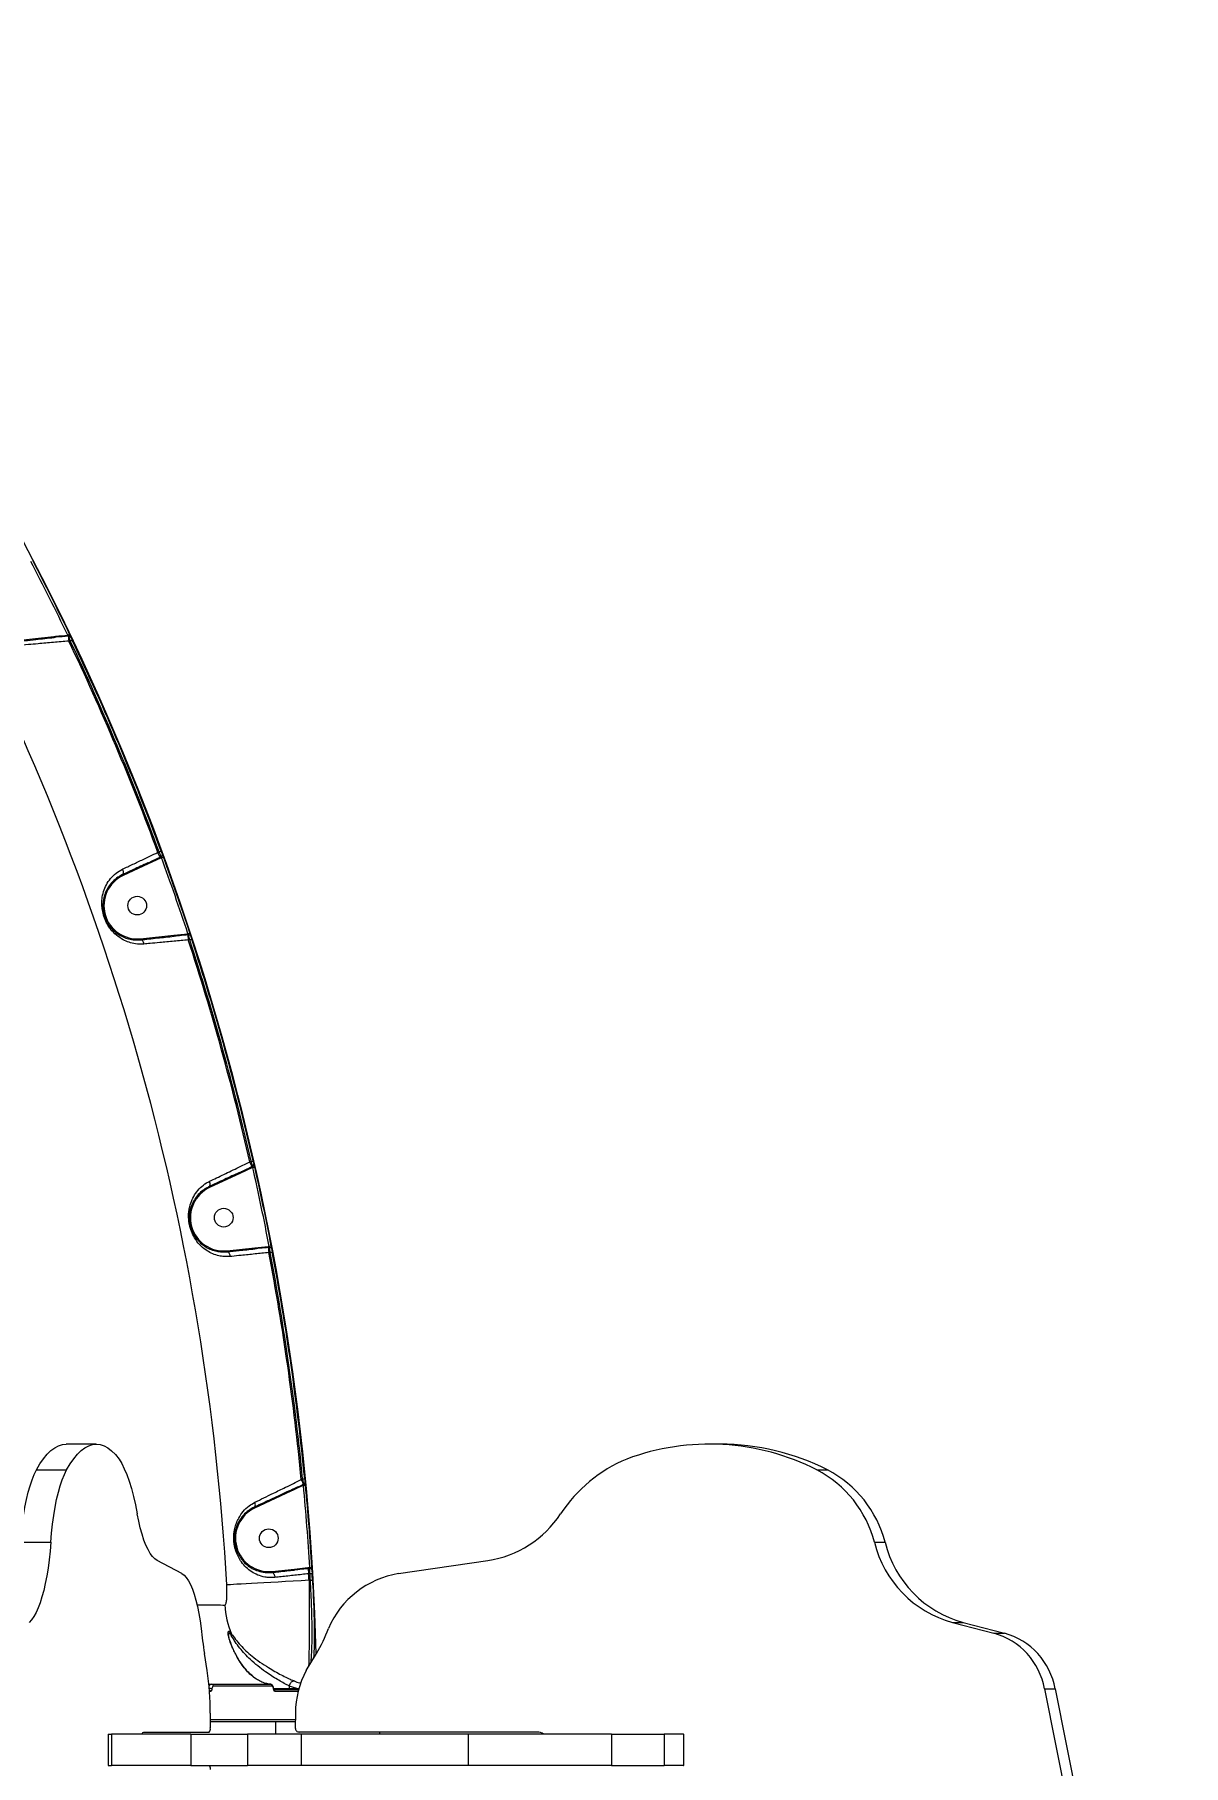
# Model space of a CAD drawing. Header units: millimetres. Extents: x -10374 to 11119, y -8221 to 9433.
# Drawn here: x 5783 to 6336, y 1987 to 2819 of the extents above; entities that cross this region are included whole.
import ezdxf

# ---------------------------------------------------------------- set-up
doc = ezdxf.new("R2010")
doc.units = ezdxf.units.MM
for name, color, linetype in [('DIKOM_ОБЪЕКТ', 7, 'Continuous'), ('DIKOM_РАЗМЕР_ЗОНА', 7, 'Continuous'), ('DIKOM_РАЗМЕР_ОБЪЕКТА', 7, 'Continuous')]:
    doc.layers.add(name, color=color, linetype=linetype)
doc.styles.add('style1', font='arial.ttf', dxfattribs={"width": 0.8})
doc.dimstyles.new('1-50', dxfattribs={"dimtxt": 300, "dimasz": 200, "dimexe": 100, "dimexo": 0, "dimgap": 100, "dimtad": 0, "dimdec": 0, "dimtxsty": 'style1', "dimcen": 0, "dimclrd": 7, "dimclre": 7, "dimadec": 1, "dimazin": 2, "dimtfac": 1, "dimtdec": 0, "dimtmove": 1, "dimatfit": 3, "dimfxl": 0, "dimlwd": 25, "dimlwe": 18, "dimarcsym": 0})

# ---------------------------------------------------------------- blocks, each defined once
blk = doc.blocks.new('*D15')
at = {"layer": 'Defpoints', "color": 0, "transparency": 16777216}
for p in [(-5227.87, 8308.78), (9119.43, -1150.4), (-5227.87, -1991.82)]:
    blk.add_point(p, dxfattribs=at)
at = {"layer": 'DIKOM_РАЗМЕР_ОБЪЕКТА', "color": 7, "lineweight": 18, "transparency": 16777216}
for p, q in [((-5227.87, -1991.82), (-5227.87, 8408.78)), ((9119.43, -1150.4), (9119.43, 8408.78))]:
    blk.add_line(p, q, dxfattribs=at)
at = {"layer": 'DIKOM_РАЗМЕР_ОБЪЕКТА', "color": 7, "lineweight": 25, "transparency": 16777216}
for p, q in [((-5027.87, 8308.78), (187.44, 8308.78)), ((8919.43, 8308.78), (1267.22, 8308.78))]:
    blk.add_line(p, q, dxfattribs=at)
at = {"layer": 'DIKOM_РАЗМЕР_ОБЪЕКТА', "color": 7, "transparency": 16777216}
for points in [[(-5027.87, 8342.11), (-5027.87, 8275.44), (-5227.87, 8308.78)], [(8919.43, 8342.11), (8919.43, 8275.44), (9119.43, 8308.78)]]:
    blk.add_solid(points, dxfattribs=at)
at = {"layer": 'DIKOM_РАЗМЕР_ОБЪЕКТА', "color": 0, "transparency": 16777216, "insert": (727.33, 8308.78), "char_height": 300, "attachment_point": 5, "style": 'style1'}
blk.add_mtext('14350', dxfattribs=at)
blk = doc.blocks.new('*D14')
at = {"layer": 'Defpoints', "color": 0, "transparency": 16777216}
for p in [(-7515.85, 9236.32), (11119.43, -1423.4), (-7515.85, -2401.58)]:
    blk.add_point(p, dxfattribs=at)
at = {"layer": 'DIKOM_РАЗМЕР_ЗОНА', "color": 7, "lineweight": 18, "transparency": 16777216}
for p, q in [((-7515.85, -2401.58), (-7515.85, 9336.32)), ((11119.43, -1423.4), (11119.43, 9336.32))]:
    blk.add_line(p, q, dxfattribs=at)
at = {"layer": 'DIKOM_РАЗМЕР_ЗОНА', "color": 7, "lineweight": 25, "transparency": 16777216}
for p, q in [((-7315.85, 9236.32), (77.56, 9236.32)), ((10919.43, 9236.32), (1157.34, 9236.32))]:
    blk.add_line(p, q, dxfattribs=at)
at = {"layer": 'DIKOM_РАЗМЕР_ЗОНА', "color": 7, "transparency": 16777216}
for points in [[(-7315.85, 9269.65), (-7315.85, 9202.98), (-7515.85, 9236.32)], [(10919.43, 9269.65), (10919.43, 9202.98), (11119.43, 9236.32)]]:
    blk.add_solid(points, dxfattribs=at)
at = {"layer": 'DIKOM_РАЗМЕР_ЗОНА', "color": 0, "transparency": 16777216, "insert": (617.45, 9236.32), "char_height": 300, "attachment_point": 5, "style": 'style1'}
blk.add_mtext('18650', dxfattribs=at)

msp = doc.modelspace()

# ---------------------------------------------------------------- linework, layer by layer
at = {"layer": 'DIKOM_ОБЪЕКТ', "color": 7, "linetype": 'Continuous', "lineweight": 15}
for p, q in [((5799.56, 2529.56), (5799.33, 2529.53)), ((5773.34, 2527.3), (5792.42, 2529.33)), ((5793.57, 2528.95), (5792.84, 2528.88)), ((5800.29, 2527.16), (5799.59, 2527.08)), ((5843.65, 2422.81), (5837.76, 2420.03)), ((5842.41, 2425.5), (5843.01, 2425.78)), ((5843.45, 2423.26), (5843.98, 2423.51)), ((5844.12, 2423.03), (5843.65, 2422.81)), ((5837.76, 2420.03), (5825.64, 2414.4)), ((5834.06, 2384.01), (5850.11, 2385.72)), ((5850.11, 2385.72), (5856.73, 2386.38)), ((5856.73, 2386.38), (5856.86, 2386.39)), ((5857.18, 2385.93), (5856.78, 2385.89)), ((5857.71, 2383.51), (5857.04, 2383.44)), ((5887.88, 2274.04), (5881.87, 2271.2)), ((5886.64, 2276.72), (5887.25, 2277.01)), ((5887.67, 2274.49), (5888.04, 2274.66)), ((5888, 2274.1), (5887.88, 2274.04)), ((5881.87, 2271.2), (5867.23, 2264.4)), ((5875.66, 2234.01), (5888.95, 2235.42)), ((5888.95, 2235.42), (5895.44, 2236.07)), ((5895.44, 2236.07), (5895.95, 2236.13)), ((5896.08, 2235.65), (5895.49, 2235.58)), ((5896.41, 2233.2), (5895.75, 2233.13)), ((5812.76, 2141.04), (5798.27, 2141.04)), ((6112.74, 2141.04), (6107.61, 2141.04)), ((5784.02, 2128.63), (5798.51, 2128.63)), ((5911.37, 2124), (5912.01, 2124.3)), ((5912.41, 2121.77), (5912.62, 2121.87)), ((6159.35, 2128.63), (6164.48, 2128.63)), ((5906.39, 2118.38), (5888.9, 2110.25)), ((5912.52, 2121.54), (5912.41, 2121.77)), ((5776.42, 2093.85), (5790.91, 2093.85)), ((6186.94, 2093.85), (6192.07, 2093.85)), ((5853.91, 2078.81), (5842.11, 2085.05)), ((5897.32, 2079.86), (5908.11, 2081.01)), ((5908.11, 2081.01), (5914.59, 2081.66)), ((5914.59, 2081.66), (5915.47, 2081.76)), ((5915.41, 2081.25), (5914.64, 2081.17)), ((5958.18, 2078.81), (6001.02, 2085.05)), ((5915.56, 2078.79), (5914.9, 2078.72)), ((5915.08, 2075.6), (5915.74, 2075.6)), ((6224.48, 2055.3), (6244.37, 2050.16)), ((6224.48, 2055.3), (6229.61, 2055.3)), ((6229.61, 2055.3), (6249.5, 2050.16)), ((6244.37, 2050.16), (6249.5, 2050.16)), ((5866.15, 2032.24), (5864.79, 2040.41)), ((5913.75, 2032.24), (5918.68, 2040.41)), ((5866.89, 2025.86), (5868.28, 2025.64)), ((5867.61, 2022.11), (5867.17, 2022.11)), ((5898.1, 2023.6), (5905.61, 2023.6)), ((5905.61, 2024.76), (5905.61, 2024.77)), ((5905.61, 2024.76), (5905.61, 2023.6)), ((5909.19, 2023.6), (5905.61, 2024.76)), ((5905.61, 2023.6), (5909.19, 2023.6)), ((6268.78, 2023.42), (6279.81, 1968.11)), ((6268.78, 2023.42), (6273.91, 2023.42)), ((6273.91, 2023.42), (6284.94, 1968.11)), ((5867.59, 2011.75), (5867.6, 2004.61)), ((5899, 2007.6), (5867.59, 2007.6)), ((5908.51, 2007.6), (5899, 2007.6)), ((5899, 2007.6), (5899, 2001.6)), ((5908.53, 2011.75), (5908.49, 2004.61)), ((5818.44, 2001.6), (5818.44, 1986.6)), ((5818.44, 2001.6), (5820.1, 2001.6)), ((5820.1, 2001.6), (5820.1, 1986.6)), ((5858.19, 2001.6), (5820.1, 2001.6)), ((5835.57, 2002.6), (5867.08, 2002.6)), ((5858.19, 2001.6), (5858.19, 1986.6)), ((5858.19, 2001.6), (5885.55, 2001.6)), ((5885.55, 2001.6), (5885.55, 1986.6)), ((5911.37, 2001.6), (5885.55, 2001.6)), ((6024.79, 2002.6), (5910.37, 2002.6)), ((5911.37, 2001.6), (5911.37, 1986.6)), ((5991.55, 2001.6), (5911.37, 2001.6)), ((5949, 2002.6), (5949, 2001.6)), ((5991.55, 2001.6), (5991.55, 1986.6)), ((6060.55, 2001.6), (5991.55, 2001.6)), ((6060.55, 2001.6), (6060.55, 1986.6)), ((6060.55, 2001.6), (6085.88, 2001.6)), ((6085.88, 2001.6), (6085.88, 1986.6)), ((6095.21, 2001.6), (6085.88, 2001.6)), ((6095.21, 2001.6), (6095.21, 1986.6)), ((6095.21, 2001.6), (6095.3, 2001.6)), ((6095.3, 1986.6), (6095.3, 2001.6)), ((5818.44, 1986.6), (5820.1, 1986.6)), ((5858.19, 1986.6), (5820.1, 1986.6)), ((5858.19, 1986.6), (5885.55, 1986.6)), ((5911.37, 1986.6), (5885.55, 1986.6)), ((5991.55, 1986.6), (5911.37, 1986.6)), ((6060.55, 1986.6), (5991.55, 1986.6)), ((6060.55, 1986.6), (6085.88, 1986.6)), ((6095.21, 1986.6), (6085.88, 1986.6)), ((6095.21, 1986.6), (6095.3, 1986.6))]:
    msp.add_line(p, q, dxfattribs=at)
at = {"layer": 'DIKOM_ОБЪЕКТ', "color": 7, "linetype": 'Continuous', "lineweight": 15, "flags": 128}
for points in [[(5799.03, 2530), (5799.2, 2530.08), (5799.37, 2530.16), (5799.52, 2530.23), (5799.66, 2530.3), (5799.77, 2530.35), (5799.86, 2530.39), (5799.91, 2530.42), (5799.93, 2530.43)], [(5799.3, 2529.79), (5799.46, 2529.84), (5799.62, 2529.88), (5799.77, 2529.9), (5799.9, 2529.9), (5800.02, 2529.89), (5800.12, 2529.86), (5800.2, 2529.81), (5800.25, 2529.75)], [(5799.3, 2529.79), (5799.31, 2529.74), (5799.31, 2529.69), (5799.32, 2529.65), (5799.32, 2529.62), (5799.32, 2529.59), (5799.33, 2529.56), (5799.33, 2529.55), (5799.33, 2529.53)], [(5792.42, 2529.33), (5792.43, 2529.24), (5792.44, 2529.14), (5792.45, 2529.06), (5792.46, 2528.98), (5792.46, 2528.92), (5792.47, 2528.88), (5792.47, 2528.85), (5792.47, 2528.84)], [(5799.33, 2529.53), (5799.34, 2529.42), (5799.36, 2529.24), (5799.39, 2528.99), (5799.42, 2528.69), (5799.46, 2528.33), (5799.5, 2527.94), (5799.54, 2527.52), (5799.59, 2527.08)], [(5800.29, 2527.16), (5800.46, 2527.24), (5800.62, 2527.32), (5800.78, 2527.39), (5800.91, 2527.45), (5801.02, 2527.51), (5801.11, 2527.55), (5801.16, 2527.57), (5801.19, 2527.59)], [(5843.45, 2423.26), (5843.4, 2423.36), (5843.32, 2423.53), (5843.22, 2423.75), (5843.09, 2424.03), (5842.94, 2424.36), (5842.77, 2424.72), (5842.59, 2425.1), (5842.41, 2425.5)], [(5843.01, 2425.78), (5843.19, 2425.84), (5843.36, 2425.91), (5843.52, 2425.96), (5843.66, 2426.02), (5843.77, 2426.06), (5843.86, 2426.09), (5843.92, 2426.11), (5843.94, 2426.12)], [(5843.65, 2422.81), (5843.62, 2422.89), (5843.58, 2422.97), (5843.55, 2423.04), (5843.52, 2423.11), (5843.49, 2423.16), (5843.47, 2423.21), (5843.45, 2423.24), (5843.45, 2423.26)], [(5844.12, 2423.03), (5844.3, 2423.1), (5844.47, 2423.16), (5844.63, 2423.22), (5844.77, 2423.27), (5844.89, 2423.31), (5844.97, 2423.34), (5845.03, 2423.36), (5845.05, 2423.37)], [(5825.64, 2414.4), (5825.59, 2414.48), (5825.55, 2414.57), (5825.52, 2414.65), (5825.49, 2414.72), (5825.46, 2414.77), (5825.44, 2414.82), (5825.43, 2414.84), (5825.42, 2414.85)], [(5837.76, 2420.03), (5837.72, 2420.12), (5837.68, 2420.2), (5837.64, 2420.28), (5837.61, 2420.35), (5837.58, 2420.41), (5837.56, 2420.45), (5837.55, 2420.47), (5837.55, 2420.48)], [(5834.06, 2384.01), (5834.07, 2383.91), (5834.08, 2383.82), (5834.09, 2383.73), (5834.1, 2383.66), (5834.11, 2383.59), (5834.11, 2383.55), (5834.11, 2383.52), (5834.12, 2383.51)], [(5850.11, 2385.72), (5850.12, 2385.62), (5850.13, 2385.53), (5850.14, 2385.44), (5850.15, 2385.37), (5850.16, 2385.3), (5850.16, 2385.26), (5850.16, 2385.23), (5850.17, 2385.22)], [(5856.73, 2386.38), (5856.74, 2386.29), (5856.74, 2386.21), (5856.75, 2386.13), (5856.76, 2386.06), (5856.77, 2386), (5856.77, 2385.95), (5856.78, 2385.91), (5856.78, 2385.89)], [(5856.78, 2385.89), (5856.79, 2385.78), (5856.81, 2385.6), (5856.84, 2385.35), (5856.87, 2385.04), (5856.91, 2384.69), (5856.95, 2384.29), (5856.99, 2383.87), (5857.04, 2383.44)], [(5856.86, 2386.39), (5857.04, 2386.45), (5857.22, 2386.51), (5857.38, 2386.56), (5857.52, 2386.61), (5857.64, 2386.65), (5857.73, 2386.68), (5857.79, 2386.7), (5857.81, 2386.71)], [(5857.71, 2383.51), (5857.89, 2383.57), (5858.07, 2383.63), (5858.23, 2383.68), (5858.37, 2383.72), (5858.49, 2383.76), (5858.58, 2383.79), (5858.64, 2383.81), (5858.66, 2383.82)], [(5881.87, 2271.2), (5881.83, 2271.29), (5881.79, 2271.37), (5881.75, 2271.45), (5881.72, 2271.52), (5881.7, 2271.58), (5881.68, 2271.62), (5881.66, 2271.64), (5881.66, 2271.65)], [(5887.67, 2274.49), (5887.63, 2274.59), (5887.55, 2274.75), (5887.45, 2274.98), (5887.32, 2275.26), (5887.16, 2275.58), (5887, 2275.94), (5886.82, 2276.33), (5886.64, 2276.72)], [(5887.25, 2277.01), (5887.43, 2277.05), (5887.61, 2277.09), (5887.78, 2277.13), (5887.92, 2277.16), (5888.04, 2277.19), (5888.14, 2277.21), (5888.2, 2277.22), (5888.22, 2277.23)], [(5887.88, 2274.04), (5887.84, 2274.12), (5887.81, 2274.19), (5887.78, 2274.27), (5887.75, 2274.33), (5887.72, 2274.39), (5887.7, 2274.43), (5887.68, 2274.47), (5887.67, 2274.49)], [(5888, 2274.1), (5888.19, 2274.14), (5888.37, 2274.18), (5888.54, 2274.22), (5888.68, 2274.25), (5888.8, 2274.28), (5888.9, 2274.3), (5888.96, 2274.31), (5888.98, 2274.32)], [(5867.23, 2264.4), (5867.19, 2264.49), (5867.15, 2264.57), (5867.12, 2264.65), (5867.08, 2264.72), (5867.06, 2264.78), (5867.04, 2264.82), (5867.03, 2264.84), (5867.02, 2264.85)], [(5875.66, 2234.01), (5875.67, 2233.91), (5875.68, 2233.82), (5875.69, 2233.73), (5875.7, 2233.66), (5875.7, 2233.6), (5875.71, 2233.55), (5875.71, 2233.52), (5875.71, 2233.51)], [(5888.95, 2235.42), (5888.96, 2235.33), (5888.97, 2235.23), (5888.98, 2235.15), (5888.99, 2235.07), (5889, 2235.01), (5889, 2234.97), (5889, 2234.94), (5889, 2234.93)], [(5895.44, 2236.07), (5895.45, 2235.99), (5895.46, 2235.9), (5895.47, 2235.82), (5895.48, 2235.75), (5895.48, 2235.69), (5895.49, 2235.64), (5895.49, 2235.61), (5895.49, 2235.58)], [(5895.49, 2235.58), (5895.51, 2235.47), (5895.52, 2235.29), (5895.55, 2235.04), (5895.58, 2234.74), (5895.62, 2234.38), (5895.66, 2233.99), (5895.71, 2233.57), (5895.75, 2233.13)], [(5896.41, 2233.2), (5896.6, 2233.24), (5896.78, 2233.27), (5896.95, 2233.3), (5897.09, 2233.33), (5897.22, 2233.35), (5897.31, 2233.37), (5897.37, 2233.38), (5897.39, 2233.39)], [(5784.02, 2128.63), (5785.71, 2131.52), (5787.44, 2134.03), (5789.2, 2136.17), (5791, 2137.92), (5792.81, 2139.29), (5794.64, 2140.27), (5796.48, 2140.85), (5798.27, 2141.04)], [(5798.51, 2128.63), (5800.2, 2131.52), (5801.93, 2134.03), (5803.69, 2136.17), (5805.48, 2137.92), (5807.3, 2139.29), (5809.13, 2140.27), (5810.97, 2140.85), (5812.82, 2141.04), (5814.67, 2140.82), (5816.51, 2140.21), (5818.34, 2139.21), (5820.16, 2137.81), (5821.95, 2136.03), (5823.71, 2133.87)], [(5823.71, 2133.87), (5825, 2131.72), (5826.24, 2129.22), (5827.44, 2126.37), (5828.58, 2123.2), (5829.66, 2119.72), (5830.67, 2115.94), (5831.6, 2111.9), (5832.46, 2107.6)], [(5776.42, 2093.85), (5776.8, 2098.3), (5777.27, 2102.62), (5777.84, 2106.77), (5778.5, 2110.71), (5779.24, 2114.42), (5780.06, 2117.87), (5780.96, 2121.04), (5781.92, 2123.91), (5782.94, 2126.44), (5784.02, 2128.63)], [(5790.91, 2093.85), (5791.29, 2098.3), (5791.76, 2102.62), (5792.33, 2106.77), (5792.99, 2110.71), (5793.73, 2114.42), (5794.55, 2117.87), (5795.45, 2121.04), (5796.41, 2123.91), (5797.43, 2126.44), (5798.51, 2128.63)], [(5912.41, 2121.77), (5912.37, 2121.87), (5912.29, 2122.04), (5912.18, 2122.26), (5912.05, 2122.54), (5911.9, 2122.87), (5911.74, 2123.23), (5911.56, 2123.61), (5911.37, 2124)], [(5912.01, 2124.3), (5912.2, 2124.32), (5912.38, 2124.34), (5912.55, 2124.35), (5912.7, 2124.37), (5912.82, 2124.38), (5912.92, 2124.39), (5912.98, 2124.39), (5913, 2124.4)], [(5912.52, 2121.54), (5912.68, 2121.57), (5912.84, 2121.62), (5912.98, 2121.68), (5913.09, 2121.75), (5913.19, 2121.82), (5913.26, 2121.9), (5913.3, 2121.98), (5913.31, 2122.06)], [(5906.39, 2118.38), (5906.34, 2118.47), (5906.31, 2118.55), (5906.27, 2118.63), (5906.24, 2118.7), (5906.21, 2118.76), (5906.19, 2118.8), (5906.18, 2118.82), (5906.18, 2118.83)], [(5912.4, 2121.22), (5912.59, 2121.24), (5912.77, 2121.25), (5912.94, 2121.27), (5913.09, 2121.28), (5913.21, 2121.3), (5913.31, 2121.3), (5913.37, 2121.31), (5913.39, 2121.31)], [(5842.11, 2085.05), (5840.97, 2085.84), (5839.85, 2086.98), (5838.76, 2088.48), (5837.7, 2090.31), (5836.68, 2092.47), (5835.72, 2094.94), (5834.8, 2097.71), (5833.95, 2100.75), (5833.17, 2104.06), (5832.46, 2107.6)], [(5888.9, 2110.25), (5888.86, 2110.34), (5888.82, 2110.43), (5888.78, 2110.51), (5888.75, 2110.57), (5888.72, 2110.63), (5888.7, 2110.67), (5888.69, 2110.7), (5888.69, 2110.71)], [(5790.91, 2093.85), (5790.55, 2089.59), (5790.1, 2085.46), (5789.57, 2081.49), (5788.95, 2077.7), (5788.26, 2074.11), (5787.5, 2070.75), (5786.66, 2067.64), (5785.77, 2064.81), (5784.81, 2062.27), (5783.81, 2060.03), (5782.76, 2058.12), (5781.68, 2056.54), (5780.57, 2055.3)], [(5908.11, 2081.01), (5908.12, 2080.92), (5908.13, 2080.82), (5908.14, 2080.74), (5908.15, 2080.66), (5908.16, 2080.6), (5908.16, 2080.55), (5908.16, 2080.53), (5908.16, 2080.52)], [(5914.59, 2081.66), (5914.6, 2081.57), (5914.6, 2081.49), (5914.61, 2081.41), (5914.62, 2081.34), (5914.63, 2081.28), (5914.63, 2081.23), (5914.64, 2081.19), (5914.64, 2081.17)], [(5914.64, 2081.17), (5914.65, 2081.06), (5914.67, 2080.88), (5914.7, 2080.63), (5914.73, 2080.32), (5914.77, 2079.97), (5914.81, 2079.57), (5914.85, 2079.15), (5914.9, 2078.72)], [(5915.47, 2081.76), (5915.66, 2081.77), (5915.85, 2081.78), (5916.02, 2081.79), (5916.17, 2081.8), (5916.29, 2081.81), (5916.38, 2081.81), (5916.44, 2081.81), (5916.47, 2081.82)], [(5853.91, 2078.81), (5854.99, 2078.04), (5856.04, 2076.9), (5857.06, 2075.4), (5858.05, 2073.56), (5858.98, 2071.37), (5859.86, 2068.87), (5860.68, 2066.08), (5861.43, 2063.01), (5862.11, 2059.69), (5862.71, 2056.15), (5863.22, 2052.42)], [(5915.08, 2075.6), (5911.27, 2075.38), (5907.5, 2075.17), (5903.79, 2074.96), (5900.19, 2074.76), (5896.72, 2074.56), (5893.42, 2074.37), (5890.32, 2074.2), (5887.44, 2074.04), (5884.82, 2073.89), (5882.47, 2073.76), (5880.42, 2073.64), (5878.69, 2073.54), (5877.28, 2073.47), (5876.23, 2073.41), (5875.52, 2073.37)], [(5897.32, 2079.86), (5897.33, 2079.77), (5897.34, 2079.67), (5897.35, 2079.59), (5897.36, 2079.51), (5897.37, 2079.45), (5897.37, 2079.41), (5897.38, 2079.38), (5897.38, 2079.37)], [(5915.56, 2078.79), (5915.75, 2078.8), (5915.93, 2078.81), (5916.1, 2078.82), (5916.25, 2078.83), (5916.37, 2078.84), (5916.47, 2078.84), (5916.53, 2078.85), (5916.55, 2078.85)], [(5915.74, 2075.6), (5915.93, 2075.61), (5916.11, 2075.62), (5916.28, 2075.63), (5916.43, 2075.63), (5916.56, 2075.64), (5916.65, 2075.65), (5916.71, 2075.65), (5916.74, 2075.65)]]:
    msp.add_lwpolyline(points, dxfattribs=at)
at = {"layer": 'DIKOM_ОБЪЕКТ', "color": 7, "linetype": 'Continuous', "lineweight": 15}
for centre in [(5832.47, 2399.93), (5874.06, 2249.93), (5895.73, 2095.79)]:
    msp.add_circle(centre, 4.5, dxfattribs=at)
for centre, radius, start, end in [((4709, 2007.6), 1210, 1.54439, 30.95261), ((4709, 2007.6), 1208.75, 25.6062, 27.48258), ((4709, 2007.6), 1209.75, 25.6062, 27.48258), ((4709, 2007.6), 1168.37, 3.22698, 27.77302), ((5799.67, 2528.57), 0.995, 26.1559, 96.5357), ((4709, 2007.6), 1208, 20.23956, 25.47007), ((4709, 2007.6), 1208.65, 20.24212, 25.45906), ((4709, 2007.6), 1209.65, 20.24212, 25.45906), ((5843.56, 2424.42), 0.999, 294.83187, 19.42899), ((4709, 2007.6), 1208.75, 18.26303, 20.10179), ((4709, 2007.6), 1209.75, 18.26303, 20.10179), ((5832.47, 2399.93), 16, 115.27345, 275.72655), ((4709, 2007.6), 1208, 12.87275, 18.12725), ((5857.29, 2384.94), 0.997, 18.87248, 96.34339), ((4709, 2007.6), 1208.65, 12.87943, 18.12057), ((4709, 2007.6), 1209.65, 12.87943, 18.12057), ((4709, 2007.6), 1208.75, 10.89821, 12.73697), ((5887.63, 2275.56), 0.998, 294.6709, 12.11333), ((4709, 2007.6), 1209.75, 10.89821, 12.73697), ((5874.06, 2249.93), 16, 115.27345, 275.72655), ((4709, 2007.6), 1208, 5.52992, 10.76044), ((5981.45, 1794.41), 449.91, 100.82744, 100.95471), ((5896.19, 2234.65), 0.999, 11.59495, 96.14413), ((4709, 2007.6), 1208.65, 5.54093, 10.75788), ((4709, 2007.6), 1209.65, 5.54093, 10.75788), ((6107.63, 2026.89), 114.13, 63.05487, 110.39885), ((6112.61, 2026.37), 114.67, 63.10501, 89.93443), ((6095.3, 2068.33), 71.05, 112.72648, 146.45345), ((5912.21, 2122.77), 0.995, 294.47648, 4.82968), ((6134.38, 2080.49), 54.23, 14.25495, 62.58397), ((6139.51, 2080.49), 54.23, 14.25478, 62.58414), ((4709, 2007.6), 1208.75, 3.51743, 5.39379), ((4709, 2007.6), 1209.75, 3.51743, 5.39379), ((5895.73, 2095.79), 16, 115.27345, 275.72655), ((5993.19, 2135.76), 51.31, 278.78003, 326.70952), ((6238.62, 2106.64), 53.25, 193.89954, 254.59902), ((6243.75, 2106.64), 53.25, 193.8996, 254.59897), ((5915.52, 2080.26), 1, 4.28386, 95.96552), ((4709, 2007.6), 1208, 3.22698, 3.37538), ((4709, 2007.6), 1208.65, 3.22521, 3.37685), ((4709, 2007.6), 1209.65, 3.22521, 3.37685), ((5965.3, 2034.88), 44.5, 99.20359, 156.78073), ((5915.05, 2065.59), 40.44, 182.6744, 203.04943), ((6035.71, 2068.94), 173.28, 185.47126, 189.4771), ((5876.05, 2049.23), 1.87, 345.59913, 16.35238), ((5864.58, 2073.55), 63.44, 328.51238, 340.5483), ((6235.31, 2017.39), 34, 10.21787, 74.55288), ((6240.44, 2017.39), 34, 10.21787, 74.55288), ((5718.41, 2011.6), 149.17, 0.05822, 7.95586), ((5954.03, 2011.09), 45.51, 152.29378, 179.16704), ((5867.17, 2019.18), 4.35, 74.12623, 90.76945), ((5866.59, 2022.12), 1.02, 359.11313, 56.14866), ((5868.17, 2024.69), 0.951, 357.51393, 83.4861), ((5896.34, 2024.66), 0.977, 359.36658, 85.9061), ((5898.01, 2023.48), 0.0775, 292.90047, 353.53422), ((5897.79, 2022.11), 0.999, 359.91512, 66.73846), ((5905.16, 2023.55), 0.454, 278.2272, 6.39404), ((5908.74, 2023.55), 0.454, 278.2272, 6.39404), ((5835.97, 2001.38), 1.28, 108.36735, 170.3567), ((5865.27, 2004.14), 2.38, 319.71192, 11.43584), ((5910.43, 2004.54), 1.94, 177.93133, 268.15719), ((6024.77, 1997.2), 5.4, 54.56732, 89.84826), ((5865.4, 1985.11), 2.27, 349.02129, 41.09123)]:
    msp.add_arc(centre, radius, start, end, dxfattribs=at)
for points, knots in [([(5792.42, 2529.33), (5792.71, 2529.37), (5794.92, 2529.59), (5797.12, 2529.81), (5799.03, 2530)], [0, 0, 0, 0, 0.134362, 1, 1, 1, 1]), ([(5799.3, 2529.79), (5799.24, 2529.84), (5799.15, 2529.91), (5799.06, 2529.98), (5799.03, 2530)], [0, 0, 0, 0, 0.705255, 1, 1, 1, 1]), ([(5799.56, 2529.56), (5799.55, 2529.57), (5799.54, 2529.58), (5799.5, 2529.62), (5799.43, 2529.69), (5799.34, 2529.75), (5799.3, 2529.79)], [0, 0, 0, 0, 0.261874, 0.321101, 0.671522, 1, 1, 1, 1]), ([(5800.29, 2527.16), (5800.26, 2527.24), (5800.14, 2527.59), (5799.95, 2528.2), (5799.75, 2528.85), (5799.61, 2529.35), (5799.57, 2529.49), (5799.56, 2529.56)], [0, 0, 0, 0, 0.074891, 0.315177, 0.545123, 0.771494, 1, 1, 1, 1]), ([(5799.93, 2530.43), (5799.97, 2530.36), (5800.08, 2530.13), (5800.18, 2529.9), (5800.25, 2529.75)], [0, 0, 0, 0, 0.287845, 1, 1, 1, 1]), ([(5800.25, 2529.75), (5800.3, 2529.64), (5800.41, 2529.41), (5800.52, 2529.13), (5800.55, 2529.05), (5800.56, 2529.01)], [0, 0, 0, 0, 0.298582, 0.649051, 1, 1, 1, 1]), ([(5773.39, 2526.81), (5775.03, 2526.98), (5778.32, 2527.33), (5783.3, 2527.86), (5788.03, 2528.37), (5790.99, 2528.68), (5792.47, 2528.84)], [0, 0, 0, 0, 0.279448, 0.563418, 0.780714, 1, 1, 1, 1]), ([(5799.59, 2527.08), (5797.11, 2526.87), (5792.09, 2526.43), (5785.57, 2525.87), (5779.8, 2525.37), (5776.66, 2525.1), (5774.96, 2524.95)], [0, 0, 0, 0, 0.284862, 0.577751, 0.771567, 1, 1, 1, 1]), ([(5799.33, 2529.53), (5797.34, 2529.33), (5795.05, 2529.11), (5792.77, 2528.87), (5792.47, 2528.84)], [0, 0, 0, 0, 0.87077, 1, 1, 1, 1]), ([(5800.56, 2529.01), (5800.58, 2528.97), (5800.6, 2528.88), (5800.73, 2528.59), (5800.9, 2528.2), (5801.07, 2527.84), (5801.16, 2527.63), (5801.19, 2527.59)], [0, 0, 0, 0, 0.224926, 0.449571, 0.680294, 0.923846, 1, 1, 1, 1]), ([(5825.46, 2417.52), (5827.07, 2418.27), (5830.23, 2419.76), (5835.32, 2422.16), (5839.39, 2424.08), (5841.77, 2425.2), (5842.41, 2425.5)], [0, 0, 0, 0, 0.302893, 0.594463, 0.892031, 1, 1, 1, 1]), ([(5837.55, 2420.48), (5837.85, 2420.62), (5839.36, 2421.33), (5841.32, 2422.27), (5842.99, 2423.05), (5843.45, 2423.26)], [0, 0, 0, 0, 0.153306, 0.766583, 1, 1, 1, 1]), ([(5843.98, 2423.51), (5843.98, 2423.52), (5843.95, 2423.57), (5843.85, 2423.78), (5843.62, 2424.3), (5843.33, 2424.99), (5843.11, 2425.52), (5843.01, 2425.78)], [0, 0, 0, 0, 0.038781, 0.278374, 0.51865, 0.759456, 1, 1, 1, 1]), ([(5843.94, 2426.12), (5844, 2425.96), (5844.12, 2425.65), (5844.29, 2425.23), (5844.42, 2424.91), (5844.48, 2424.78), (5844.5, 2424.75), (5844.5, 2424.75)], [0, 0, 0, 0, 0.240702, 0.481422, 0.721653, 0.961213, 1, 1, 1, 1]), ([(5844.12, 2423.03), (5844.11, 2423.09), (5844.08, 2423.2), (5844.05, 2423.35), (5844.01, 2423.46), (5843.99, 2423.5), (5843.98, 2423.51), (5843.98, 2423.51)], [0, 0, 0, 0, 0.24409, 0.4859, 0.724525, 0.961736, 1, 1, 1, 1]), ([(5844.5, 2424.75), (5844.5, 2424.74), (5844.52, 2424.71), (5844.58, 2424.59), (5844.71, 2424.27), (5844.88, 2423.85), (5845, 2423.53), (5845.05, 2423.37)], [0, 0, 0, 0, 0.038578, 0.278063, 0.51838, 0.759234, 1, 1, 1, 1]), ([(5835.62, 2381.44), (5834.27, 2381.41), (5831.82, 2381.37), (5828.53, 2382.22), (5825.44, 2383.56), (5822.43, 2385.6), (5820.05, 2388.07), (5818.39, 2390.47), (5817.17, 2392.73), (5816.14, 2395.5), (5815.57, 2398.38), (5815.41, 2400.92), (5815.56, 2403.67), (5816.19, 2406.73), (5817.54, 2410.01), (5819.54, 2413), (5822.12, 2415.64), (5824.37, 2416.9), (5825.46, 2417.52)], [0, 0, 0, 0, 0.07855, 0.143059, 0.207603, 0.287214, 0.36655, 0.405753, 0.444852, 0.497445, 0.549689, 0.592271, 0.634936, 0.707297, 0.779729, 0.854485, 0.92914, 1, 1, 1, 1]), ([(5825.43, 2414.85), (5825.43, 2414.85), (5824.37, 2414.32), (5822.35, 2413.13), (5819.92, 2410.81), (5818.05, 2408.16), (5816.75, 2405.29), (5816.12, 2402.62), (5815.93, 2400.21), (5816.02, 2398), (5816.49, 2395.48), (5817.41, 2393.04), (5818.47, 2391.12), (5819.2, 2390.1), (5820.39, 2388.61), (5822.15, 2386.88), (5824.85, 2385.19), (5827.64, 2384.06), (5830.64, 2383.44), (5832.87, 2383.35), (5834.12, 2383.51), (5834.12, 2383.51)], [0, 0, 0, 0, 0.000033, 0.072283, 0.148944, 0.225697, 0.299099, 0.372408, 0.414039, 0.45555, 0.504498, 0.553094, 0.589351, 0.625755, 0.627654, 0.707219, 0.787134, 0.853348, 0.919532, 0.999959, 1, 1, 1, 1]), ([(5837.55, 2420.48), (5836.38, 2419.94), (5834.04, 2418.85), (5829.93, 2416.94), (5827.14, 2415.65), (5825.42, 2414.85)], [0, 0, 0, 0, 0.277464, 0.557296, 1, 1, 1, 1]), ([(5825.43, 2414.85), (5825.53, 2414.93), (5825.75, 2415.09), (5825.88, 2415.63), (5825.85, 2416.32), (5825.69, 2416.94), (5825.54, 2417.34), (5825.48, 2417.47), (5825.46, 2417.52)], [0, 0, 0, 0, 0.220484, 0.440993, 0.661446, 0.881926, 0.963536, 1, 1, 1, 1]), ([(5834.12, 2383.51), (5835.41, 2383.65), (5838.02, 2383.93), (5842.06, 2384.36), (5846.12, 2384.79), (5848.81, 2385.08), (5850.17, 2385.22)], [0, 0, 0, 0, 0.259544, 0.521839, 0.759879, 1, 1, 1, 1]), ([(5834.12, 2383.51), (5834.26, 2383.5), (5834.56, 2383.47), (5834.99, 2383.08), (5835.34, 2382.48), (5835.52, 2381.93), (5835.59, 2381.57), (5835.61, 2381.48), (5835.62, 2381.44)], [0, 0, 0, 0, 0.231617, 0.463235, 0.694886, 0.926483, 0.961025, 1, 1, 1, 1]), ([(5857.04, 2383.44), (5854.74, 2383.22), (5850.06, 2382.78), (5843.89, 2382.21), (5839.08, 2381.76), (5836.62, 2381.53), (5835.62, 2381.44)], [0, 0, 0, 0, 0.307258, 0.623319, 0.846353, 1, 1, 1, 1]), ([(5856.78, 2385.89), (5856.45, 2385.85), (5854.79, 2385.68), (5852.58, 2385.47), (5850.71, 2385.28), (5850.17, 2385.22)], [0, 0, 0, 0, 0.150422, 0.752127, 1, 1, 1, 1]), ([(5857.18, 2385.93), (5857.18, 2385.95), (5857.17, 2385.98), (5857.1, 2386.08), (5857.01, 2386.21), (5856.92, 2386.32), (5856.87, 2386.38), (5856.86, 2386.39)], [0, 0, 0, 0, 0.217816, 0.443602, 0.683512, 0.939678, 1, 1, 1, 1]), ([(5857.71, 2383.51), (5857.7, 2383.57), (5857.62, 2383.91), (5857.48, 2384.51), (5857.33, 2385.19), (5857.22, 2385.72), (5857.2, 2385.86), (5857.18, 2385.93)], [0, 0, 0, 0, 0.054764, 0.29442, 0.530099, 0.764698, 1, 1, 1, 1]), ([(5857.81, 2386.71), (5857.82, 2386.67), (5857.89, 2386.47), (5858, 2386.11), (5858.13, 2385.7), (5858.22, 2385.39), (5858.23, 2385.31), (5858.24, 2385.26)], [0, 0, 0, 0, 0.055772, 0.296773, 0.53266, 0.7662, 1, 1, 1, 1]), ([(5858.24, 2385.26), (5858.25, 2385.22), (5858.26, 2385.13), (5858.35, 2384.82), (5858.47, 2384.41), (5858.58, 2384.06), (5858.65, 2383.86), (5858.66, 2383.82)], [0, 0, 0, 0, 0.234063, 0.467911, 0.703937, 0.944848, 1, 1, 1, 1]), ([(5881.66, 2271.65), (5880.44, 2271.08), (5877.98, 2269.94), (5874.29, 2268.23), (5870.59, 2266.51), (5868.22, 2265.41), (5867.02, 2264.85)], [0, 0, 0, 0, 0.238042, 0.47816, 0.737711, 1, 1, 1, 1]), ([(5867.24, 2267.4), (5868.35, 2267.94), (5870.58, 2269.01), (5874.1, 2270.7), (5877.69, 2272.43), (5881.86, 2274.43), (5884.86, 2275.87), (5886.64, 2276.72)], [0, 0, 0, 0, 0.187288, 0.376551, 0.557009, 0.739199, 1, 1, 1, 1]), ([(5881.66, 2271.65), (5881.96, 2271.79), (5883.47, 2272.5), (5885.47, 2273.46), (5887.18, 2274.25), (5887.67, 2274.49)], [0, 0, 0, 0, 0.15042, 0.75213, 1, 1, 1, 1]), ([(5888.04, 2274.66), (5888.04, 2274.66), (5888.02, 2274.71), (5887.94, 2274.92), (5887.75, 2275.46), (5887.51, 2276.18), (5887.33, 2276.73), (5887.25, 2277.01)], [0, 0, 0, 0, 0.028639, 0.267072, 0.510135, 0.755632, 1, 1, 1, 1]), ([(5888, 2274.1), (5888.01, 2274.16), (5888.03, 2274.29), (5888.05, 2274.47), (5888.05, 2274.59), (5888.05, 2274.64), (5888.05, 2274.65), (5888.04, 2274.66), (5888.04, 2274.66)], [0, 0, 0, 0, 0.263117, 0.515999, 0.752072, 0.941136, 0.974188, 1, 1, 1, 1]), ([(5888.22, 2277.23), (5888.26, 2277.06), (5888.34, 2276.72), (5888.45, 2276.27), (5888.54, 2275.94), (5888.59, 2275.81), (5888.6, 2275.78), (5888.6, 2275.77)], [0, 0, 0, 0, 0.245803, 0.49179, 0.734295, 0.971522, 1, 1, 1, 1]), ([(5888.6, 2275.77), (5888.6, 2275.77), (5888.62, 2275.74), (5888.66, 2275.61), (5888.75, 2275.28), (5888.86, 2274.83), (5888.94, 2274.49), (5888.98, 2274.32)], [0, 0, 0, 0, 0.027853, 0.264984, 0.507697, 0.753992, 1, 1, 1, 1]), ([(5877.12, 2231.24), (5876.88, 2231.23), (5875.7, 2231.13), (5873.62, 2231.21), (5870.8, 2231.75), (5868.03, 2232.79), (5865.14, 2234.49), (5862.42, 2236.85), (5860.12, 2239.87), (5858.68, 2242.77), (5857.9, 2245.14), (5857.47, 2246.99), (5857.22, 2248.86), (5857.13, 2250.89), (5857.27, 2253.03), (5857.75, 2255.71), (5858.75, 2258.64), (5860.47, 2261.7), (5862.78, 2264.42), (5865.14, 2266.3), (5866.75, 2267.15), (5867.24, 2267.4)], [0, 0, 0, 0, 0.013455, 0.066323, 0.119232, 0.183274, 0.247351, 0.326482, 0.405366, 0.467862, 0.499096, 0.530304, 0.561441, 0.592622, 0.634513, 0.67649, 0.748085, 0.819761, 0.893959, 0.968066, 1, 1, 1, 1]), ([(5867.02, 2264.85), (5867.02, 2264.85), (5866.57, 2264.6), (5865.07, 2263.88), (5862.89, 2262.2), (5860.74, 2259.83), (5859.12, 2257.16), (5858.17, 2254.61), (5857.69, 2252.26), (5857.54, 2250.41), (5857.59, 2248.63), (5857.84, 2246.67), (5858.27, 2245.04), (5859.02, 2243.04), (5860.21, 2240.77), (5862.28, 2238.2), (5864.75, 2236.2), (5867.37, 2234.76), (5869.91, 2233.88), (5872.49, 2233.46), (5874.41, 2233.36), (5875.49, 2233.51), (5875.71, 2233.51), (5875.72, 2233.51)], [0, 0, 0, 0, 0.000042, 0.032604, 0.108707, 0.184894, 0.257486, 0.32998, 0.370895, 0.411692, 0.44086, 0.469955, 0.516403, 0.527829, 0.587794, 0.667037, 0.746586, 0.812341, 0.878065, 0.932257, 0.986408, 0.999968, 1, 1, 1, 1]), ([(5867.02, 2264.85), (5867.14, 2264.94), (5867.38, 2265.11), (5867.55, 2265.67), (5867.54, 2266.37), (5867.41, 2266.93), (5867.29, 2267.28), (5867.26, 2267.36), (5867.24, 2267.4)], [0, 0, 0, 0, 0.231623, 0.463247, 0.6949, 0.926497, 0.961053, 1, 1, 1, 1]), ([(5875.71, 2233.51), (5877.59, 2233.71), (5880.65, 2234.04), (5885.15, 2234.52), (5887.71, 2234.79), (5889, 2234.93)], [0, 0, 0, 0, 0.4427, 0.720167, 1, 1, 1, 1]), ([(5875.72, 2233.51), (5875.85, 2233.5), (5876.11, 2233.47), (5876.5, 2233.08), (5876.83, 2232.47), (5877.02, 2231.86), (5877.09, 2231.44), (5877.11, 2231.29), (5877.12, 2231.24)], [0, 0, 0, 0, 0.220486, 0.440964, 0.661452, 0.881941, 0.963595, 1, 1, 1, 1]), ([(5895.75, 2233.13), (5893.53, 2232.91), (5889.03, 2232.45), (5883.03, 2231.84), (5879.12, 2231.45), (5877.38, 2231.27), (5877.12, 2231.24)], [0, 0, 0, 0, 0.3435, 0.696941, 0.954532, 1, 1, 1, 1]), ([(5895.49, 2235.58), (5895.16, 2235.55), (5893.5, 2235.37), (5891.34, 2235.17), (5889.51, 2234.98), (5889, 2234.93)], [0, 0, 0, 0, 0.153313, 0.766582, 1, 1, 1, 1]), ([(5896.08, 2235.65), (5896.08, 2235.66), (5896.08, 2235.69), (5896.06, 2235.8), (5896.02, 2235.94), (5895.98, 2236.05), (5895.95, 2236.12), (5895.95, 2236.13)], [0, 0, 0, 0, 0.236872, 0.474143, 0.713798, 0.956485, 1, 1, 1, 1]), ([(5896.41, 2233.2), (5896.41, 2233.25), (5896.35, 2233.58), (5896.26, 2234.17), (5896.16, 2234.88), (5896.09, 2235.43), (5896.08, 2235.57), (5896.08, 2235.65)], [0, 0, 0, 0, 0.042283, 0.28196, 0.521284, 0.760613, 1, 1, 1, 1]), ([(5896.93, 2236.32), (5896.94, 2236.29), (5896.97, 2236.09), (5897.04, 2235.73), (5897.11, 2235.31), (5897.16, 2234.99), (5897.16, 2234.9), (5897.17, 2234.85)], [0, 0, 0, 0, 0.042537, 0.28246, 0.52164, 0.760737, 1, 1, 1, 1]), ([(5897.17, 2234.85), (5897.17, 2234.81), (5897.17, 2234.72), (5897.22, 2234.4), (5897.29, 2233.97), (5897.35, 2233.61), (5897.39, 2233.42), (5897.39, 2233.39)], [0, 0, 0, 0, 0.239391, 0.478694, 0.717837, 0.957716, 1, 1, 1, 1]), ([(5889.07, 2113.1), (5890.49, 2113.79), (5893.34, 2115.19), (5898.28, 2117.61), (5903.06, 2119.94), (5907.55, 2122.13), (5910.09, 2123.38), (5911.37, 2124)], [0, 0, 0, 0, 0.210648, 0.424748, 0.676214, 0.837401, 1, 1, 1, 1]), ([(5912.62, 2121.87), (5912.6, 2121.94), (5912.55, 2122.09), (5912.4, 2122.66), (5912.21, 2123.42), (5912.08, 2124.01), (5912.01, 2124.3)], [0, 0, 0, 0, 0.242529, 0.491687, 0.74728, 1, 1, 1, 1]), ([(5912.52, 2121.54), (5912.54, 2121.59), (5912.57, 2121.69), (5912.61, 2121.8), (5912.62, 2121.85), (5912.62, 2121.86), (5912.62, 2121.87)], [0, 0, 0, 0, 0.328404, 0.678867, 0.920478, 1, 1, 1, 1]), ([(5913, 2124.4), (5913.02, 2124.21), (5913.06, 2123.84), (5913.12, 2123.36), (5913.17, 2122.99), (5913.19, 2122.9), (5913.2, 2122.86)], [0, 0, 0, 0, 0.256587, 0.513671, 0.76124, 1, 1, 1, 1]), ([(5913.2, 2122.86), (5913.21, 2122.81), (5913.23, 2122.73), (5913.27, 2122.43), (5913.3, 2122.18), (5913.31, 2122.06)], [0, 0, 0, 0, 0.350959, 0.701378, 1, 1, 1, 1]), ([(5913.31, 2122.06), (5913.32, 2122), (5913.35, 2121.76), (5913.37, 2121.5), (5913.39, 2121.31)], [0, 0, 0, 0, 0.287996, 1, 1, 1, 1]), ([(5906.18, 2118.83), (5904.83, 2118.21), (5902.14, 2116.96), (5897.83, 2114.96), (5893.25, 2112.83), (5890.22, 2111.42), (5888.69, 2110.71)], [0, 0, 0, 0, 0.216068, 0.434109, 0.714765, 1, 1, 1, 1]), ([(5906.18, 2118.83), (5907.98, 2119.69), (5910.06, 2120.67), (5912.14, 2121.64), (5912.41, 2121.77)], [0, 0, 0, 0, 0.870207, 1, 1, 1, 1]), ([(5912.4, 2121.22), (5912.2, 2121.13), (5910.19, 2120.19), (5908.19, 2119.24), (5906.39, 2118.38)], [0, 0, 0, 0, 0.097401, 1, 1, 1, 1]), ([(5912.4, 2121.22), (5912.43, 2121.3), (5912.47, 2121.41), (5912.51, 2121.51), (5912.52, 2121.54)], [0, 0, 0, 0, 0.720896, 1, 1, 1, 1]), ([(5898.65, 2076.94), (5897.83, 2076.89), (5896.19, 2076.79), (5893.41, 2077.14), (5890.45, 2078.02), (5887.43, 2079.61), (5884.79, 2081.72), (5882.68, 2084.14), (5881.07, 2086.76), (5879.86, 2089.6), (5879.16, 2092.39), (5878.9, 2094.82), (5878.88, 2096.71), (5879.03, 2098.58), (5879.4, 2100.75), (5880.1, 2103.09), (5881.4, 2105.92), (5883.35, 2108.76), (5885.98, 2111.33), (5888.1, 2112.55), (5889.07, 2113.1)], [0, 0, 0, 0, 0.045078, 0.090182, 0.158888, 0.227684, 0.298403, 0.369113, 0.425047, 0.480819, 0.540818, 0.571385, 0.601956, 0.634466, 0.667028, 0.719846, 0.772771, 0.852886, 0.932987, 1, 1, 1, 1]), ([(5888.69, 2110.71), (5888.69, 2110.71), (5887.76, 2110.27), (5885.85, 2109.14), (5883.41, 2106.94), (5881.6, 2104.47), (5880.39, 2102.02), (5879.73, 2099.99), (5879.36, 2098.09), (5879.19, 2096.18), (5879.25, 2094.5), (5879.54, 2092.4), (5880.11, 2090.22), (5881.22, 2087.79), (5882.7, 2085.54), (5884.62, 2083.45), (5887.05, 2081.65), (5889.81, 2080.27), (5892.54, 2079.53), (5895.1, 2079.21), (5896.61, 2079.37), (5897.38, 2079.37), (5897.38, 2079.37)], [0, 0, 0, 0, 0.000049, 0.068787, 0.150685, 0.232578, 0.285124, 0.337534, 0.36849, 0.399366, 0.443486, 0.455884, 0.512445, 0.567506, 0.622783, 0.694931, 0.767098, 0.837761, 0.90834, 0.954171, 0.999976, 1, 1, 1, 1]), ([(5888.69, 2110.71), (5888.82, 2110.8), (5889.08, 2110.98), (5889.27, 2111.55), (5889.29, 2112.23), (5889.18, 2112.78), (5889.09, 2113.06), (5889.07, 2113.1)], [0, 0, 0, 0, 0.246225, 0.492492, 0.738688, 0.957995, 1, 1, 1, 1]), ([(5897.38, 2079.37), (5898.45, 2079.48), (5900.72, 2079.72), (5904.33, 2080.11), (5906.88, 2080.38), (5908.16, 2080.52)], [0, 0, 0, 0, 0.309352, 0.653214, 1, 1, 1, 1]), ([(5914.64, 2081.17), (5914.31, 2081.14), (5912.65, 2080.96), (5910.49, 2080.76), (5908.66, 2080.57), (5908.16, 2080.52)], [0, 0, 0, 0, 0.153657, 0.768303, 1, 1, 1, 1]), ([(5915.41, 2081.25), (5915.42, 2081.27), (5915.43, 2081.3), (5915.45, 2081.41), (5915.46, 2081.56), (5915.47, 2081.68), (5915.47, 2081.75), (5915.47, 2081.76)], [0, 0, 0, 0, 0.240167, 0.481036, 0.722345, 0.962904, 1, 1, 1, 1]), ([(5915.56, 2078.79), (5915.55, 2078.83), (5915.53, 2079.16), (5915.48, 2079.76), (5915.44, 2080.48), (5915.41, 2081.03), (5915.41, 2081.18), (5915.41, 2081.25)], [0, 0, 0, 0, 0.03724, 0.278145, 0.518885, 0.759379, 1, 1, 1, 1]), ([(5916.47, 2081.82), (5916.47, 2081.79), (5916.48, 2081.6), (5916.5, 2081.23), (5916.52, 2080.8), (5916.52, 2080.47), (5916.52, 2080.38), (5916.51, 2080.33)], [0, 0, 0, 0, 0.03729, 0.277859, 0.518582, 0.759236, 1, 1, 1, 1]), ([(5916.51, 2080.33), (5916.51, 2080.29), (5916.5, 2080.2), (5916.51, 2079.87), (5916.52, 2079.43), (5916.54, 2079.07), (5916.55, 2078.87), (5916.55, 2078.85)], [0, 0, 0, 0, 0.240734, 0.481335, 0.722106, 0.96272, 1, 1, 1, 1]), ([(5874.66, 2063.7), (5874.82, 2063.81), (5875.14, 2064.02), (5875.47, 2065.72), (5875.63, 2068.19), (5875.64, 2070.88), (5875.56, 2072.66), (5875.52, 2073.37)], [0, 0, 0, 0, 0.209909, 0.422892, 0.638269, 0.855359, 1, 1, 1, 1]), ([(5897.38, 2079.37), (5897.5, 2079.35), (5897.73, 2079.32), (5898.08, 2078.92), (5898.37, 2078.31), (5898.55, 2077.65), (5898.63, 2077.18), (5898.65, 2076.99), (5898.65, 2076.94)], [0, 0, 0, 0, 0.212342, 0.424686, 0.637057, 0.849367, 0.965484, 1, 1, 1, 1]), ([(5914.9, 2078.72), (5912.69, 2078.48), (5908.21, 2077.99), (5902.77, 2077.39), (5899.67, 2077.05), (5898.65, 2076.94)], [0, 0, 0, 0, 0.395875, 0.80322, 1, 1, 1, 1]), ([(5915.08, 2075.6), (5915.1, 2073.76), (5915.14, 2070.09), (5915.17, 2064.63), (5915.19, 2059.28), (5915.18, 2054.11), (5915.16, 2049.19), (5915.11, 2044.58), (5915.05, 2040.37), (5914.97, 2036.82), (5914.91, 2034.94), (5914.88, 2034.12)], [0, 0, 0, 0, 0.11238, 0.224759, 0.338407, 0.45241, 0.566055, 0.680825, 0.795962, 0.910734, 1, 1, 1, 1]), ([(5916.05, 2036.06), (5916.18, 2037.68), (5916.39, 2040.19), (5916.52, 2044.26), (5916.59, 2048.75), (5916.57, 2053.63), (5916.46, 2058.79), (5916.32, 2063.53), (5916.09, 2069.14), (5915.86, 2073.43), (5915.74, 2075.6)], [0, 0, 0, 0, 0.166267, 0.259228, 0.352193, 0.532243, 0.62495, 0.717651, 0.857641, 1, 1, 1, 1]), ([(5916.74, 2075.65), (5916.86, 2073.46), (5917.09, 2069.08), (5917.33, 2062.9), (5917.49, 2057.21), (5917.57, 2052.03), (5917.58, 2047.12), (5917.49, 2042.61), (5917.38, 2039.58), (5917.28, 2038.21), (5917.26, 2038.06)], [0, 0, 0, 0, 0.155522, 0.311043, 0.445165, 0.579709, 0.713827, 0.848356, 0.983317, 1, 1, 1, 1]), ([(5861.25, 2063.74), (5862.42, 2063.74), (5865.96, 2063.73), (5870.56, 2063.71), (5873.29, 2063.7), (5874.66, 2063.7)], [0, 0, 0, 0, 0.196621, 0.598489, 1, 1, 1, 1]), ([(5877.23, 2045.78), (5876.88, 2046.87), (5876.41, 2048.36), (5876.2, 2049.9), (5876.18, 2050.74), (5876.38, 2051.23), (5876.9, 2051.02), (5877.5, 2050.22), (5877.84, 2049.75)], [0, 0, 0, 0, 0.30307, 0.416429, 0.52952, 0.66876, 0.808546, 1, 1, 1, 1]), ([(5877.45, 2045.45), (5877.32, 2045.8), (5877.01, 2046.61), (5876.71, 2047.7), (5876.5, 2048.63), (5876.42, 2049.18), (5876.42, 2049.45), (5876.41, 2049.44), (5876.41, 2049.44)], [0, 0, 0, 0, 0.199171, 0.459583, 0.674429, 0.849921, 0.991522, 1, 1, 1, 1]), ([(5877.86, 2048.76), (5877.55, 2049.26), (5877.03, 2050.11), (5876.56, 2050.32), (5876.41, 2049.95), (5876.43, 2049.53), (5876.44, 2049.44)], [0, 0, 0, 0, 0.384321, 0.655417, 0.928209, 1, 1, 1, 1]), ([(5877.84, 2049.75), (5878.44, 2048.92), (5879.63, 2047.25), (5882.01, 2044.42), (5884.69, 2041.73), (5887.81, 2039), (5891.46, 2036.24), (5895.22, 2033.77), (5898.68, 2031.74), (5901.75, 2030.08), (5904.64, 2028.65), (5906.68, 2027.72), (5907.69, 2027.28), (5907.94, 2027.18)], [0, 0, 0, 0, 0.107141, 0.214581, 0.311347, 0.408094, 0.521755, 0.635297, 0.719263, 0.803176, 0.887821, 0.972406, 1, 1, 1, 1]), ([(5905.61, 2024.77), (5905.61, 2024.77), (5905.39, 2024.92), (5904.42, 2025.28), (5902.56, 2026.36), (5899.87, 2027.85), (5897.05, 2029.6), (5893.84, 2031.76), (5890.38, 2034.39), (5887.02, 2037.31), (5884.16, 2040.21), (5881.69, 2043.07), (5879.52, 2046.07), (5878.41, 2047.86), (5877.86, 2048.76)], [0, 0, 0, 0, 0.000014, 0.026509, 0.109103, 0.191778, 0.275173, 0.358633, 0.473221, 0.587936, 0.68627, 0.784628, 0.892489, 1, 1, 1, 1]), ([(5896.41, 2025.63), (5895.66, 2025.74), (5894.14, 2025.94), (5891.86, 2026.82), (5889.55, 2028.13), (5887.26, 2029.91), (5885.05, 2032.12), (5882.94, 2034.72), (5880.94, 2037.77), (5879, 2041.33), (5877.82, 2044.3), (5877.23, 2045.78)], [0, 0, 0, 0, 0.107957, 0.221264, 0.334571, 0.449784, 0.564985, 0.672071, 0.77913, 0.88962, 1, 1, 1, 1]), ([(5877.23, 2045.78), (5877.25, 2045.76), (5877.34, 2045.65), (5877.38, 2045.51), (5877.41, 2045.41)], [0, 0, 0, 0, 0.21021, 1, 1, 1, 1]), ([(5892.42, 2026.68), (5891.89, 2026.94), (5890.73, 2027.49), (5888.93, 2028.71), (5887.07, 2030.24), (5885.27, 2032.05), (5883.57, 2034.1), (5881.96, 2036.37), (5880.52, 2038.73), (5879.27, 2041.09), (5878.26, 2043.26), (5877.69, 2044.76), (5877.43, 2045.42)], [0, 0, 0, 0, 0.104907, 0.224889, 0.345693, 0.461084, 0.571615, 0.677409, 0.779333, 0.863577, 0.940784, 1, 1, 1, 1]), ([(5867.01, 2024.56), (5867.08, 2024.71), (5867.26, 2025.13), (5867.72, 2025.54), (5868.09, 2025.6), (5868.28, 2025.64)], [0, 0, 0, 0, 0.234376, 0.61891, 1, 1, 1, 1]), ([(5868.36, 2023.37), (5868.34, 2023.21), (5868.3, 2022.87), (5868.12, 2022.46), (5867.88, 2022.16), (5867.7, 2022.13), (5867.61, 2022.11)], [0, 0, 0, 0, 0.221414, 0.474409, 0.737307, 1, 1, 1, 1]), ([(5868.28, 2025.64), (5871.01, 2025.64), (5876.46, 2025.64), (5883.79, 2025.63), (5890.55, 2025.63), (5894.45, 2025.63), (5896.41, 2025.63)], [0, 0, 0, 0, 0.249097, 0.498194, 0.749097, 1, 1, 1, 1]), ([(5869.12, 2024.65), (5869.03, 2024.63), (5868.84, 2024.59), (5868.6, 2024.29), (5868.42, 2023.87), (5868.38, 2023.53), (5868.36, 2023.37)], [0, 0, 0, 0, 0.263278, 0.526694, 0.781294, 1, 1, 1, 1]), ([(5897.31, 2024.65), (5895.37, 2024.65), (5891.49, 2024.65), (5884.74, 2024.65), (5877.38, 2024.65), (5871.87, 2024.65), (5869.12, 2024.65)], [0, 0, 0, 0, 0.249097, 0.498194, 0.749097, 1, 1, 1, 1]), ([(5898.07, 2023.6), (5898.05, 2023.72), (5898.02, 2024.05), (5897.85, 2024.56), (5897.55, 2025.09), (5897.07, 2025.48), (5896.61, 2025.68), (5896.39, 2025.63), (5896.38, 2025.62)], [0, 0, 0, 0, 0.101081, 0.281818, 0.511426, 0.753571, 0.982762, 1, 1, 1, 1]), ([(5898.04, 2023.41), (5898.03, 2023.54), (5898, 2023.79), (5897.88, 2024.15), (5897.68, 2024.5), (5897.48, 2024.64), (5897.34, 2024.65), (5897.31, 2024.65)], [0, 0, 0, 0, 0.145632, 0.289991, 0.532105, 0.909805, 1, 1, 1, 1]), ([(5897.84, 2023.1), (5899.37, 2023.1), (5902.42, 2023.1), (5906.27, 2023.1), (5908.9, 2023.1), (5910.05, 2023.1), (5910.28, 2023.1)], [0, 0, 0, 0, 0.307026, 0.614051, 0.922766, 1, 1, 1, 1]), ([(5898.79, 2022.11), (5898.77, 2022.11), (5898.63, 2022.12), (5898.41, 2022.27), (5898.21, 2022.64), (5898.09, 2023.01), (5898.06, 2023.28), (5898.04, 2023.41)], [0, 0, 0, 0, 0.095101, 0.47198, 0.715794, 0.857249, 1, 1, 1, 1]), ([(5898.21, 2022.96), (5898.22, 2022.96), (5898.24, 2022.94), (5898.18, 2023.01), (5898.14, 2023.17), (5898.1, 2023.33), (5898.09, 2023.43), (5898.09, 2023.47)], [0, 0, 0, 0, 0.083878, 0.474255, 0.726669, 0.903857, 1, 1, 1, 1]), ([(5910.05, 2022.11), (5909.5, 2022.11), (5907.89, 2022.11), (5904.27, 2022.11), (5900.75, 2022.11), (5898.79, 2022.11)], [0, 0, 0, 0, 0.186161, 0.546566, 1, 1, 1, 1]), ([(5907.94, 2027.18), (5907.9, 2027.18), (5907.76, 2027.17), (5907.4, 2027.11), (5906.85, 2026.85), (5906.27, 2026.3), (5905.81, 2025.58), (5905.68, 2025.04), (5905.61, 2024.77)], [0, 0, 0, 0, 0.034306, 0.136497, 0.352367, 0.568241, 0.784103, 1, 1, 1, 1]), ([(5907.94, 2027.18), (5908.76, 2026.83), (5909.83, 2026.39), (5910.93, 2026.19), (5911.17, 2026.14)], [0, 0, 0, 0, 0.774694, 1, 1, 1, 1]), ([(5909.19, 2023.6), (5909.4, 2023.59), (5909.8, 2023.57), (5910.2, 2023.57), (5910.38, 2023.56)], [0, 0, 0, 0, 0.534744, 1, 1, 1, 1]), ([(5867.59, 2008.6), (5868.6, 2008.6), (5873.5, 2008.6), (5881.15, 2008.6), (5889.99, 2008.6), (5897.3, 2008.6), (5903.23, 2008.6), (5906.95, 2008.6), (5908.41, 2008.6), (5908.51, 2008.6)], [0, 0, 0, 0, 0.052416, 0.256422, 0.459787, 0.634675, 0.810493, 0.986517, 1, 1, 1, 1])]:
    msp.add_open_spline(points, degree=3, knots=knots, dxfattribs=at)

# ---------------------------------------------------------------- dimensions: what is measured, and where the dimension line sits
at = {"layer": 'DIKOM_РАЗМЕР_ЗОНА'}
dim = msp.add_linear_dim(base=(-7515.85, 9236.32), p1=(11119.43, -1423.4), p2=(-7515.85, -2401.58), angle=180, text='18650', dimstyle='1-50', override={"dimscale": 1, "dimtix": 0, "dimtofl": 1, "dimtmove": 1, "dimatfit": 3}, dxfattribs=at)
dim.commit()
dim.dimension.update_dxf_attribs({"geometry": '*D14', "text_midpoint": (617.45, 9236.32), "dimtype": 160})
at = {"layer": 'DIKOM_РАЗМЕР_ОБЪЕКТА'}
dim = msp.add_linear_dim(base=(-5227.87, 8308.78), p1=(9119.43, -1150.4), p2=(-5227.87, -1991.82), angle=180, text='14350', dimstyle='1-50', override={"dimscale": 1, "dimtix": 0, "dimtofl": 1, "dimtmove": 1, "dimatfit": 3}, dxfattribs=at)
dim.commit()
dim.dimension.update_dxf_attribs({"geometry": '*D15', "text_midpoint": (727.33, 8308.78), "dimtype": 160})

doc.saveas('drawing.dxf')
